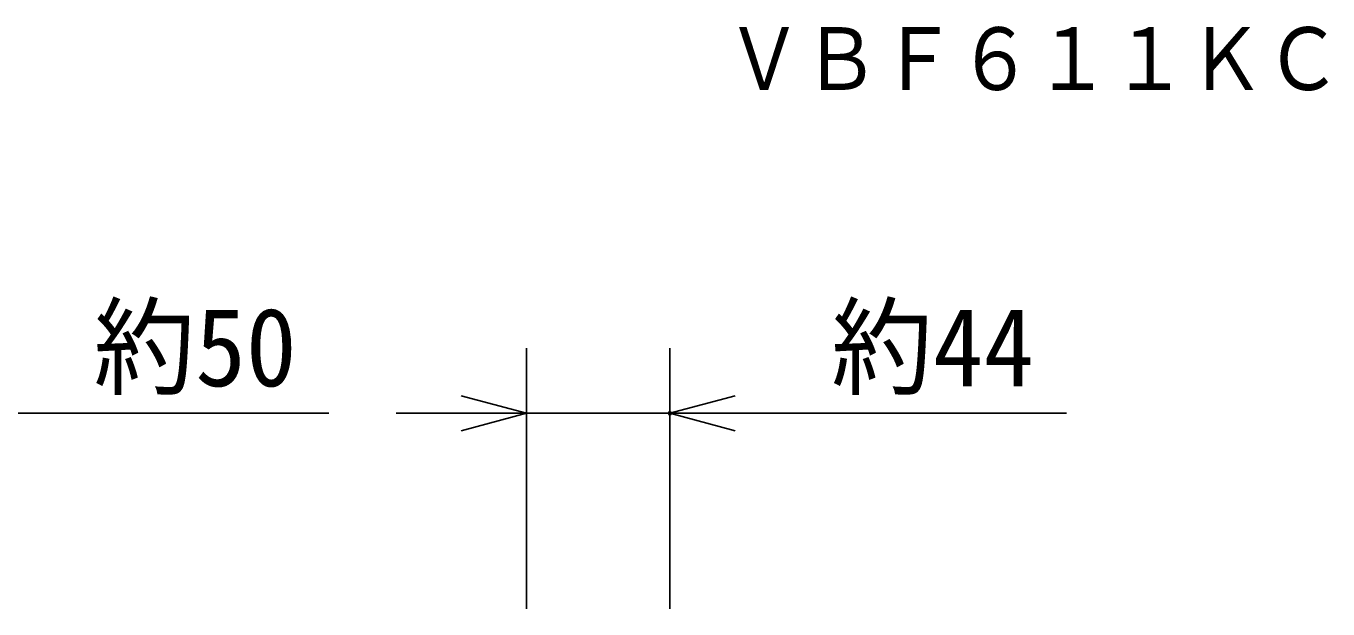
# Model space of a CAD drawing. Units: millimetres, scale not verified. Extents: x -63 to 63, y -57 to 57.
# Drawn here: x 22.64 to 62.58, y 30.79 to 48.67 of the extents above; entities that cross this region are included whole.
import ezdxf
from ezdxf.enums import TextEntityAlignment as Align

# ---------------------------------------------------------------- set-up
doc = ezdxf.new("R2010")
doc.units = ezdxf.units.MM
doc.header["$LTSCALE"] = 0.190236
doc.header["$PDMODE"] = 32
doc.header["$PDSIZE"] = 0.0951
doc.layers.add('0-1_TOUROKU', color=3, linetype='Continuous')
doc.layers.add('0-2_GAIKEI', color=1, linetype='Continuous')
doc.styles.add('ＭＳ ゴシック', font='')
doc.styles.get('ＭＳ ゴシック').set_extended_font_data('MS Gothic')

# ---------------------------------------------------------------- blocks, each defined once
blk = doc.blocks.new('_OPEN30')
at = {"layer": '0-2_GAIKEI', "color": 7}
blk.add_line((0, 0), (-1, 0), dxfattribs=at)
blk.add_lwpolyline([(-1, 0.26795), (0, 0), (-1, -0.26795)], dxfattribs=at)

msp = doc.modelspace()

# ---------------------------------------------------------------- linework, layer by layer
at = {"layer": '0-1_TOUROKU'}
for p, q in [((37.9952, 30.7904), (37.9952, 38.7904)), ((42.3952, 30.7904), (42.3952, 38.7904)), ((21.7638, 36.7904), (31.9305, 36.7904)), ((35.9952, 36.7904), (33.9952, 36.7904)), ((37.9952, 36.7904), (42.3952, 36.7904)), ((44.3952, 36.7904), (54.5619, 36.7904))]:
    msp.add_line(p, q, dxfattribs=at)
at = {"layer": '0-2_GAIKEI', "color": 7}
msp.add_point((42.3952, 36.7904), dxfattribs=at)

# ---------------------------------------------------------------- block references
at = {"layer": '0-1_TOUROKU', "xscale": 2, "yscale": 2}
msp.add_blockref('_OPEN30', (37.9952, 36.7904), dxfattribs=at)
at = {"layer": '0-1_TOUROKU', "xscale": 2, "yscale": 2, "rotation": 180}
msp.add_blockref('_OPEN30', (42.3952, 36.7904), dxfattribs=at)

# ---------------------------------------------------------------- texts
at = {"layer": '0-1_TOUROKU', "color": 1, "style": 'ＭＳ ゴシック', "width": 0.9}
msp.add_text('ＶＢＦ６１１ＫＣ', height=1.925, dxfattribs=at).set_placement((44.1, 46.13), align=Align.BOTTOM_LEFT)
at = {"layer": '0-1_TOUROKU', "style": 'ＭＳ ゴシック', "width": 0.95}
for s, p in [('約50', (24.714, 36.9)), ('約44', (47.3453, 36.9))]:
    msp.add_text(s, height=2.406, dxfattribs=at).set_placement(p, align=Align.BOTTOM_LEFT)

doc.saveas('drawing.dxf')
